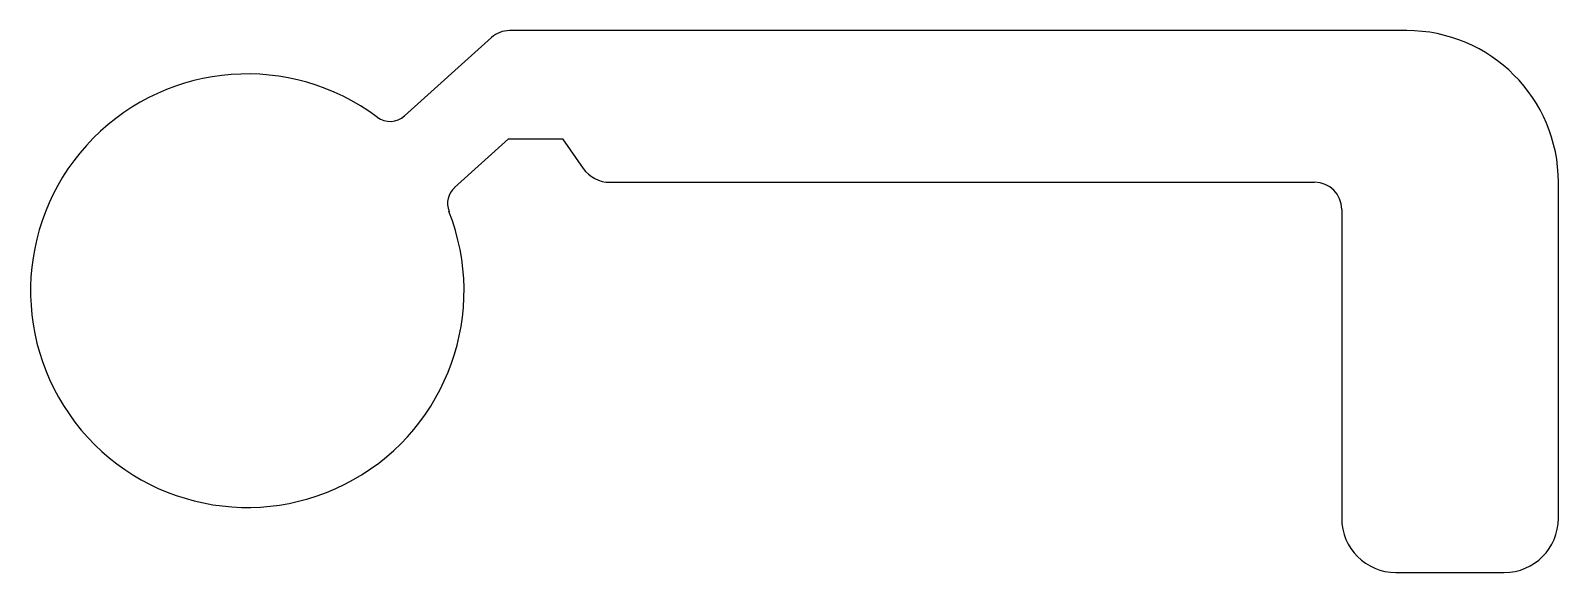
# Model space of a CAD drawing. Extents: x 1761 to 1775.1, y 1357.8 to 1362.8.
import ezdxf

# ---------------------------------------------------------------- set-up
doc = ezdxf.new("R2010")
doc.units = 0
doc.layers.get('0').update_dxf_attribs({"linetype": 'CONTINUOUS'})

msp = doc.modelspace()

# ---------------------------------------------------------------- linework, layer by layer
for p, q in [((1773.703, 1362.823), (1765.424, 1362.823)), ((1765.257, 1362.759), (1764.454, 1362.036)), ((1764.917, 1361.376), (1765.413, 1361.823)), ((1765.413, 1361.823), (1765.913, 1361.823)), ((1765.913, 1361.823), (1766.104, 1361.551)), ((1766.349, 1361.423), (1772.853, 1361.423)), ((1775.103, 1358.323), (1775.103, 1361.423)), ((1773.103, 1361.173), (1773.103, 1358.323)), ((1773.603, 1357.823), (1774.603, 1357.823))]:
    msp.add_line(p, q)
for centre, radius, start, end in [((1765.424, 1362.573), 0.25, 90, 132), ((1773.703, 1361.423), 1.4, 0, 90), ((1763.003, 1360.423), 2, 53.2135, 21.4522), ((1764.321, 1362.185), 0.2, 233.2135, 312), ((1766.349, 1361.723), 0.3, 215, 270), ((1765.051, 1361.228), 0.2, 132, 201.4522), ((1772.853, 1361.173), 0.25, 0, 90), ((1773.603, 1358.323), 0.5, 180, 270), ((1774.603, 1358.323), 0.5, 270, 0)]:
    msp.add_arc(centre, radius, start, end)

doc.saveas('drawing.dxf')
